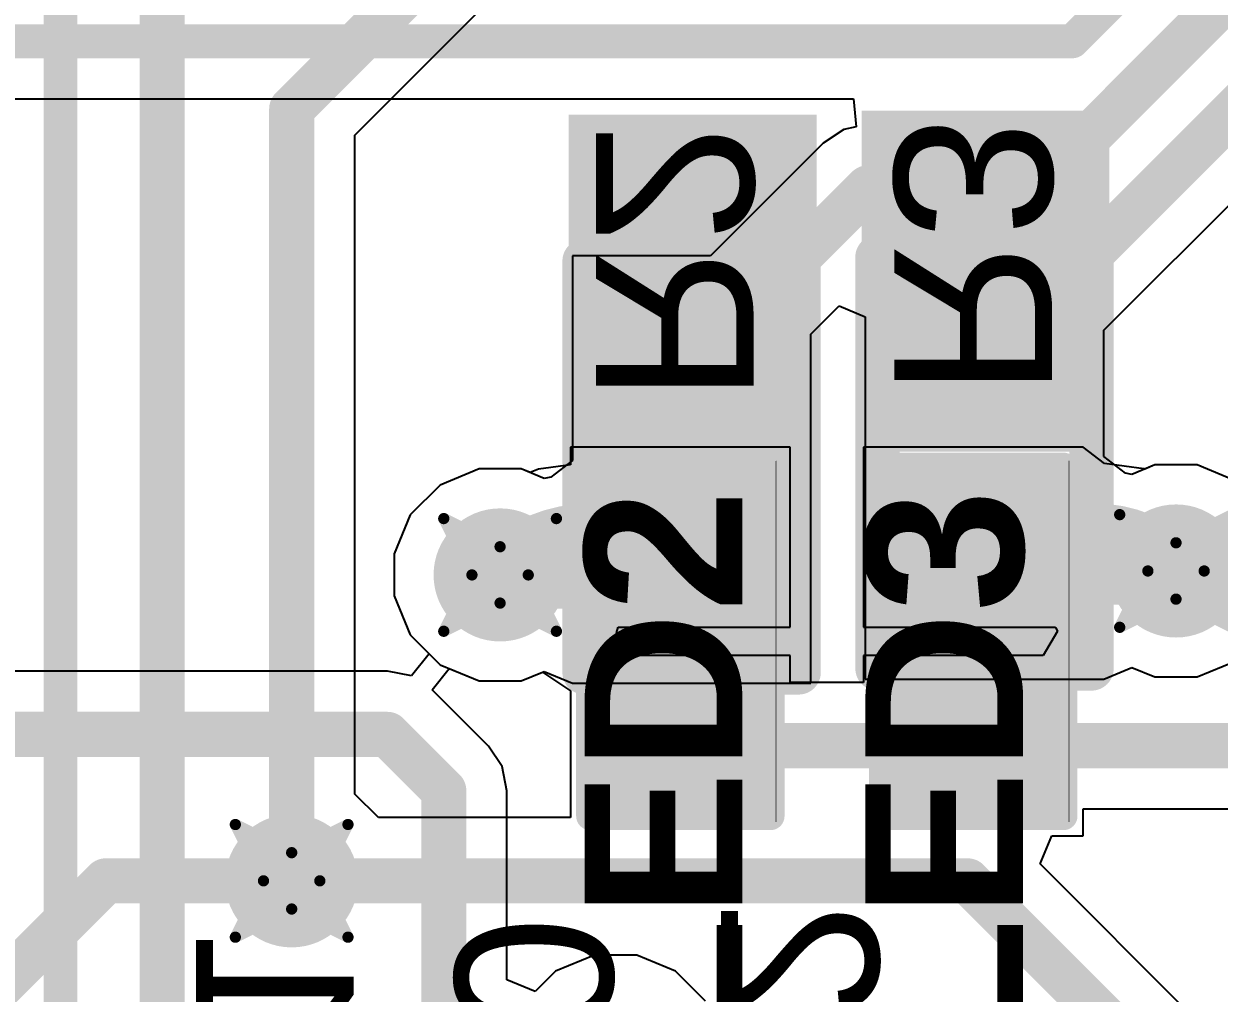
# Model space of a CAD drawing. Header units: inches. Extents: x -8 to 386, y -12 to 64.
# Drawn here: x 15.66 to 21.05, y 8.56 to 12.93 of the extents above; entities that cross this region are included whole.
import ezdxf

# ---------------------------------------------------------------- set-up
doc = ezdxf.new("R2010")
doc.units = ezdxf.units.IN
for name, color, linetype in [('Board_outline', 216, 'Continuous'), ('Bottom Layer', 5, 'Continuous'), ('Bottom Overlay', 54, 'Continuous'), ('Bottom Paste', 16, 'Continuous'), ('Bottom Solder', 6, 'Continuous'), ('Drill Drawing', 1, 'Continuous'), ('Top Layer', 1, 'Continuous'), ('Top Overlay', 2, 'Continuous'), ('Top Paste', 8, 'Continuous'), ('Top Solder', 216, 'Continuous'), ('Via Holes', 16, 'Continuous')]:
    doc.layers.add(name, color=color, linetype=linetype)
doc.styles.add('Arial', font='', dxfattribs={"height": 0.2})
doc.styles.add('Arial_Bold', font='', dxfattribs={"height": 0.2})
doc.styles.get('Arial').set_extended_font_data('Arial')
doc.styles.get('Arial_Bold').set_extended_font_data('Arial', bold=True)

msp = doc.modelspace()

# ---------------------------------------------------------------- hatches: boundary and pattern name
at = {"layer": 'Bottom Layer'}
for points in [[(18.9357, 10.3886), (18.3007, 10.3886), (18.3007, 10.8458), (18.9357, 10.8458)], [(20.2565, 10.3886), (19.6215, 10.3886), (19.6215, 10.8458), (20.2565, 10.8458)], [(18.9357, 9.4488), (18.3007, 9.4488), (18.3007, 9.906), (18.9357, 9.906)], [(20.2565, 9.4488), (19.6215, 9.4488), (19.6215, 9.906), (20.2565, 9.906)]]:
    msp.add_hatch(color=5, dxfattribs=at).paths.add_polyline_path(points)
h = msp.add_hatch(color=5, dxfattribs=at)
edge = h.paths.add_edge_path()
edge.add_arc((17.8054, 10.447), 0.3, 0, 360)
h = msp.add_hatch(color=5, dxfattribs=at)
edge = h.paths.add_edge_path()
edge.add_arc((20.8534, 10.4648), 0.3, 0, 360)
h = msp.add_hatch(color=5, dxfattribs=at)
edge = h.paths.add_edge_path()
edge.add_arc((16.8656, 9.0678), 0.3, 0, 360)
at = {"layer": 'Bottom Paste'}
for points in [[(18.9357, 10.3886), (18.3007, 10.3886), (18.3007, 10.8458), (18.9357, 10.8458)], [(20.2565, 10.3886), (19.6215, 10.3886), (19.6215, 10.8458), (20.2565, 10.8458)], [(18.9357, 9.4488), (18.3007, 9.4488), (18.3007, 9.906), (18.9357, 9.906)], [(20.2565, 9.4488), (19.6215, 9.4488), (19.6215, 9.906), (20.2565, 9.906)]]:
    msp.add_hatch(color=16, dxfattribs=at).paths.add_polyline_path(points)
at = {"layer": 'Bottom Solder'}
for points in [[(19.0373, 10.287), (18.1991, 10.287), (18.1991, 10.9474), (19.0373, 10.9474)], [(20.3581, 10.287), (19.5199, 10.287), (19.5199, 10.9474), (20.3581, 10.9474)], [(19.0373, 9.3472), (18.1991, 9.3472), (18.1991, 10.0076), (19.0373, 10.0076)], [(20.3581, 9.3472), (19.5199, 9.3472), (19.5199, 10.0076), (20.3581, 10.0076)]]:
    msp.add_hatch(color=6, dxfattribs=at).paths.add_polyline_path(points)
at = {"layer": 'Top Layer'}
for points in [[(18.309, 11.087), (18.309, 11.707), (19.029, 11.707), (19.029, 11.087)], [(19.6298, 11.1048), (19.6298, 11.7248), (20.3498, 11.7248), (20.3498, 11.1048)], [(18.309, 10.137), (18.309, 10.757), (19.029, 10.757), (19.029, 10.137)], [(19.6298, 10.1548), (19.6298, 10.7748), (20.3498, 10.7748), (20.3498, 10.1548)]]:
    msp.add_hatch(color=1, dxfattribs=at).paths.add_polyline_path(points)
h = msp.add_hatch(color=1, dxfattribs=at)
edge = h.paths.add_edge_path()
edge.add_arc((17.8054, 10.447), 0.3, 0, 360)
h = msp.add_hatch(color=1, dxfattribs=at)
edge = h.paths.add_edge_path()
edge.add_arc((20.8534, 10.4648), 0.3, 0, 360)
h = msp.add_hatch(color=1, dxfattribs=at)
edge = h.paths.add_edge_path()
edge.add_arc((16.8656, 9.0678), 0.3, 0, 360)
at = {"layer": 'Top Overlay'}
for points in [[(19.2324, 11.8618), (19.2324, 12.5222), (18.1148, 12.5222), (18.1148, 11.8618)], [(20.553, 11.8796), (20.553, 12.54), (19.4354, 12.54), (19.4354, 11.8796)]]:
    msp.add_hatch(color=2, dxfattribs=at).paths.add_polyline_path(points)
at = {"layer": 'Top Paste'}
for points in [[(18.309, 11.087), (18.309, 11.707), (19.029, 11.707), (19.029, 11.087)], [(19.6298, 11.1048), (19.6298, 11.7248), (20.3498, 11.7248), (20.3498, 11.1048)], [(18.309, 10.137), (18.309, 10.757), (19.029, 10.757), (19.029, 10.137)], [(19.6298, 10.1548), (19.6298, 10.7748), (20.3498, 10.7748), (20.3498, 10.1548)]]:
    msp.add_hatch(color=8, dxfattribs=at).paths.add_polyline_path(points)
at = {"layer": 'Top Solder'}
for points in [[(18.2074, 10.9854), (18.2074, 11.8086), (19.1306, 11.8086), (19.1306, 10.9854)], [(19.5282, 11.0032), (19.5282, 11.8264), (20.4514, 11.8264), (20.4514, 11.0032)], [(18.2074, 10.0354), (18.2074, 10.8586), (19.1306, 10.8586), (19.1306, 10.0354)], [(19.5282, 10.0532), (19.5282, 10.8764), (20.4514, 10.8764), (20.4514, 10.0532)]]:
    msp.add_hatch(color=216, dxfattribs=at).paths.add_polyline_path(points)
at = {"layer": 'Via Holes'}
h = msp.add_hatch(color=7, dxfattribs=at)
edge = h.paths.add_edge_path()
edge.add_arc((17.8054, 10.447), 0.15, 0, 360)
h = msp.add_hatch(color=7, dxfattribs=at)
edge = h.paths.add_edge_path()
edge.add_arc((20.8534, 10.4648), 0.15, 0, 360)
h = msp.add_hatch(color=7, dxfattribs=at)
edge = h.paths.add_edge_path()
edge.add_arc((16.8656, 9.0678), 0.15, 0, 360)

# ---------------------------------------------------------------- linework, layer by layer
at = {"layer": 'Board_outline'}
msp.add_lwpolyline([(37.5368, 13.3604, 0.254, 0.254, 1), (-7.4632, 13.3604, 0.254, 0.254, 1)], format="xyseb", close=True, dxfattribs=at)
at = {"layer": 'Bottom Layer'}
for p, q in [((17.1505, 12.4296), (18.1912, 13.4703)), ((17.1505, 9.4586), (17.1505, 12.4296)), ((19.1135, 11.0236), (18.1229, 11.0236)), ((18.1229, 11.0236), (18.1229, 10.943)), ((19.1135, 10.2108), (19.1135, 11.0236)), ((20.4343, 11.0236), (19.4437, 11.0236)), ((19.4437, 11.0236), (19.4437, 10.2108)), ((20.5303, 10.9488), (20.4343, 11.0236)), ((20.4343, 11.0236), (20.4343, 11.0236)), ((20.4343, 11.0236), (20.4343, 11.0236)), ((18.1229, 10.943), (17.9784, 10.9239)), ((20.7075, 10.9255), (20.5303, 10.9488)), ((20.7584, 10.9426), (20.7123, 10.9235)), ((20.9484, 10.9426), (20.7584, 10.9426)), ((21.1241, 10.8699), (20.9484, 10.9426)), ((17.7104, 10.9248), (17.5347, 10.8521)), ((17.9004, 10.9248), (17.7104, 10.9248)), ((17.9405, 10.9082), (17.9004, 10.9248)), ((17.9784, 10.9239), (17.9405, 10.9082)), ((20.7123, 10.9235), (20.7075, 10.9255)), ((17.5347, 10.8521), (17.4003, 10.7177)), ((17.4003, 10.7177), (17.3276, 10.542)), ((17.3276, 10.542), (17.3276, 10.352)), ((17.3276, 10.352), (17.4003, 10.1763)), ((18.3303, 10.1864), (18.3381, 10.2108)), ((18.4052, 10.0838), (18.3303, 10.1864)), ((18.3381, 10.2108), (19.1135, 10.2108)), ((19.4437, 10.2108), (20.3073, 10.2108)), ((20.3186, 10.1932), (20.2541, 10.0838)), ((20.3073, 10.2108), (20.3096, 10.2094)), ((20.3096, 10.2094), (20.3186, 10.1932)), ((17.4003, 10.1763), (17.5347, 10.0419)), ((19.1135, 10.0838), (18.4052, 10.0838)), ((19.1135, 9.9623), (19.1135, 10.0838)), ((20.2541, 10.0838), (19.4437, 10.0838)), ((19.4437, 10.0838), (19.4437, 9.9623)), ((17.5347, 10.0419), (17.7104, 9.9692)), ((17.9004, 9.9692), (17.9959, 10.0087)), ((17.9959, 10.0087), (18.1229, 9.9239)), ((17.7104, 9.9692), (17.9004, 9.9692)), ((18.1229, 9.9239), (18.1229, 9.3527)), ((19.4437, 9.9623), (19.1135, 9.9623)), ((17.2564, 9.3527), (17.1505, 9.4586)), ((20.4343, 9.271), (20.4343, 9.3925)), ((20.4343, 9.3925), (23.4786, 9.3925)), ((18.1229, 9.3527), (17.2564, 9.3527)), ((20.2403, 9.144), (20.2929, 9.271)), ((20.2929, 9.271), (20.4343, 9.271)), ((20.9278, 8.4564), (20.2403, 9.144))]:
    msp.add_line(p, q, dxfattribs=at)
for points in [[(16.8656, 12.5476, 0.2032, 0.2032, 0), (20.066, 15.748, 0.2032, 0.2032, 0)], [(15.8232, 3.8618, 0.1524, 0.1524, 0), (15.8232, 13.2273, 0.1524, 0.1524, 0)], [(16.2814, 6.1341, 0.2032, 0.2032, 0), (16.2814, 13.1826, 0.2032, 0.2032, 0)], [(16.8656, 9.0678, 0.2032, 0.2032, 0), (16.8656, 12.5476, 0.2032, 0.2032, 0)], [(17.8054, 10.447, 0.3048, 0.3048, -0.198912), (18.2163, 10.6172, 0.3048, 0.3048, 0)], [(18.2163, 10.6172, 0.3048, 0.3048, 0), (18.6182, 10.6172, 0.3048, 0.3048, 0)], [(19.939, 10.6172, 0.3048, 0.3048, 0), (20.4855, 10.6172, 0.3048, 0.3048, 0)], [(20.4855, 10.6172, 0.3048, 0.3048, -0.198912), (20.8534, 10.4648, 0.3048, 0.3048, 0)], [(18.6182, 9.6774, 0.2032, 0.2032, 0), (19.939, 9.6774, 0.2032, 0.2032, 0)], [(19.939, 9.6774, 0.2032, 0.2032, 0), (23.5966, 9.6774, 0.2032, 0.2032, 0)], [(16.8656, 9.0678, 0.2032, 0.2032, 0), (19.9136, 9.0678, 0.2032, 0.2032, 0)], [(19.9136, 9.0678, 0.2032, 0.2032, 0), (20.7264, 8.255, 0.2032, 0.2032, 0)]]:
    msp.add_lwpolyline(points, format="xyseb", dxfattribs=at)
for points in [[(16.8148, 12.5476, 0.1016, 0.1016, 1), (16.9164, 12.5476, 0.1016, 0.1016, 1)], [(16.8148, 12.5476, 0.1016, 0.1016, 1), (16.9164, 12.5476, 0.1016, 0.1016, 1)], [(18.1401, 10.6172, 0.1524, 0.1524, 1), (18.2925, 10.6172, 0.1524, 0.1524, 1)], [(18.1401, 10.6172, 0.1524, 0.1524, 1), (18.2925, 10.6172, 0.1524, 0.1524, 1)], [(18.542, 10.6172, 0.1524, 0.1524, 1), (18.6944, 10.6172, 0.1524, 0.1524, 1)], [(19.8628, 10.6172, 0.1524, 0.1524, 1), (20.0152, 10.6172, 0.1524, 0.1524, 1)], [(20.4093, 10.6172, 0.1524, 0.1524, 1), (20.5617, 10.6172, 0.1524, 0.1524, 1)], [(20.4093, 10.6172, 0.1524, 0.1524, 1), (20.5617, 10.6172, 0.1524, 0.1524, 1)], [(17.7292, 10.447, 0.1524, 0.1524, 1), (17.8816, 10.447, 0.1524, 0.1524, 1)], [(20.7772, 10.4648, 0.1524, 0.1524, 1), (20.9296, 10.4648, 0.1524, 0.1524, 1)], [(18.5674, 9.6774, 0.1016, 0.1016, 1), (18.669, 9.6774, 0.1016, 0.1016, 1)], [(19.8882, 9.6774, 0.1016, 0.1016, 1), (19.9898, 9.6774, 0.1016, 0.1016, 1)], [(19.8882, 9.6774, 0.1016, 0.1016, 1), (19.9898, 9.6774, 0.1016, 0.1016, 1)], [(16.8148, 9.0678, 0.1016, 0.1016, 1), (16.9164, 9.0678, 0.1016, 0.1016, 1)], [(16.8148, 9.0678, 0.1016, 0.1016, 1), (16.9164, 9.0678, 0.1016, 0.1016, 1)], [(19.8628, 9.0678, 0.1016, 0.1016, 1), (19.9644, 9.0678, 0.1016, 0.1016, 1)], [(19.8628, 9.0678, 0.1016, 0.1016, 1), (19.9644, 9.0678, 0.1016, 0.1016, 1)]]:
    msp.add_lwpolyline(points, format="xyseb", close=True, dxfattribs=at)
at = {"layer": 'Bottom Overlay'}
for points in [[(18.2118, 10.9347, 0.127, 0.127, 0), (19.0246, 10.9347, 0.127, 0.127, 0)], [(18.2118, 9.3599, 0.127, 0.127, 0), (18.2118, 10.9347, 0.127, 0.127, 0)], [(19.0246, 9.3599, 0.127, 0.127, 0), (19.0246, 10.9347, 0.127, 0.127, 0)], [(19.5326, 10.9347, 0.127, 0.127, 0), (20.3454, 10.9347, 0.127, 0.127, 0)], [(19.5326, 9.3599, 0.127, 0.127, 0), (19.5326, 10.9347, 0.127, 0.127, 0)], [(20.3454, 9.3599, 0.127, 0.127, 0), (20.3454, 10.9347, 0.127, 0.127, 0)], [(19.05, 9.3345, 0.00323, 0.00323, 0), (19.05, 10.9601, 0.00323, 0.00323, 0)], [(20.3708, 9.3345, 0.00323, 0.00323, 0), (20.3708, 10.9601, 0.00323, 0.00323, 0)], [(18.2118, 9.3599, 0.127, 0.127, 0), (19.0246, 9.3599, 0.127, 0.127, 0)], [(19.5326, 9.3599, 0.127, 0.127, 0), (20.3454, 9.3599, 0.127, 0.127, 0)]]:
    msp.add_lwpolyline(points, format="xyseb", dxfattribs=at)
for points in [[(18.1801, 10.9347, 0.0635, 0.0635, 1), (18.2435, 10.9347, 0.0635, 0.0635, 1)], [(18.1801, 10.9347, 0.0635, 0.0635, 1), (18.2435, 10.9347, 0.0635, 0.0635, 1)], [(18.9929, 10.9347, 0.0635, 0.0635, 1), (19.0563, 10.9347, 0.0635, 0.0635, 1)], [(18.9929, 10.9347, 0.0635, 0.0635, 1), (19.0563, 10.9347, 0.0635, 0.0635, 1)], [(19.5008, 10.9347, 0.0635, 0.0635, 1), (19.5644, 10.9347, 0.0635, 0.0635, 1)], [(19.5008, 10.9347, 0.0635, 0.0635, 1), (19.5644, 10.9347, 0.0635, 0.0635, 1)], [(20.3136, 10.9347, 0.0635, 0.0635, 1), (20.3772, 10.9347, 0.0635, 0.0635, 1)], [(20.3136, 10.9347, 0.0635, 0.0635, 1), (20.3772, 10.9347, 0.0635, 0.0635, 1)], [(19.0492, 10.9601, 0.00161, 0.00161, 1), (19.0508, 10.9601, 0.00161, 0.00161, 1)], [(20.37, 10.9601, 0.00161, 0.00161, 1), (20.3716, 10.9601, 0.00161, 0.00161, 1)], [(18.1801, 9.3599, 0.0635, 0.0635, 1), (18.2435, 9.3599, 0.0635, 0.0635, 1)], [(18.1801, 9.3599, 0.0635, 0.0635, 1), (18.2435, 9.3599, 0.0635, 0.0635, 1)], [(18.9929, 9.3599, 0.0635, 0.0635, 1), (19.0563, 9.3599, 0.0635, 0.0635, 1)], [(18.9929, 9.3599, 0.0635, 0.0635, 1), (19.0563, 9.3599, 0.0635, 0.0635, 1)], [(19.5008, 9.3599, 0.0635, 0.0635, 1), (19.5644, 9.3599, 0.0635, 0.0635, 1)], [(19.5008, 9.3599, 0.0635, 0.0635, 1), (19.5644, 9.3599, 0.0635, 0.0635, 1)], [(20.3136, 9.3599, 0.0635, 0.0635, 1), (20.3772, 9.3599, 0.0635, 0.0635, 1)], [(20.3136, 9.3599, 0.0635, 0.0635, 1), (20.3772, 9.3599, 0.0635, 0.0635, 1)], [(19.0492, 9.3345, 0.00161, 0.00161, 1), (19.0508, 9.3345, 0.00161, 0.00161, 1)], [(20.37, 9.3345, 0.00161, 0.00161, 1), (20.3716, 9.3345, 0.00161, 0.00161, 1)]]:
    msp.add_lwpolyline(points, format="xyseb", close=True, dxfattribs=at)
at = {"layer": 'Drill Drawing'}
for points in [[(17.5514, 10.701, 0.0508, 0.0508, 0), (17.8054, 10.574, 0.0508, 0.0508, 0)], [(17.5514, 10.701, 0.0508, 0.0508, 0), (17.6784, 10.447, 0.0508, 0.0508, 0)], [(17.8054, 10.574, 0.0508, 0.0508, 0), (18.0594, 10.701, 0.0508, 0.0508, 0)], [(17.9324, 10.447, 0.0508, 0.0508, 0), (18.0594, 10.701, 0.0508, 0.0508, 0)], [(20.5994, 10.7188, 0.0508, 0.0508, 0), (20.8534, 10.5918, 0.0508, 0.0508, 0)], [(20.5994, 10.7188, 0.0508, 0.0508, 0), (20.7264, 10.4648, 0.0508, 0.0508, 0)], [(20.8534, 10.5918, 0.0508, 0.0508, 0), (21.1074, 10.7188, 0.0508, 0.0508, 0)], [(20.9804, 10.4648, 0.0508, 0.0508, 0), (21.1074, 10.7188, 0.0508, 0.0508, 0)], [(17.5514, 10.193, 0.0508, 0.0508, 0), (17.6784, 10.447, 0.0508, 0.0508, 0)], [(17.9324, 10.447, 0.0508, 0.0508, 0), (18.0594, 10.193, 0.0508, 0.0508, 0)], [(20.5994, 10.2108, 0.0508, 0.0508, 0), (20.7264, 10.4648, 0.0508, 0.0508, 0)], [(20.9804, 10.4648, 0.0508, 0.0508, 0), (21.1074, 10.2108, 0.0508, 0.0508, 0)], [(20.5994, 10.2108, 0.0508, 0.0508, 0), (20.8534, 10.3378, 0.0508, 0.0508, 0)], [(20.8534, 10.3378, 0.0508, 0.0508, 0), (21.1074, 10.2108, 0.0508, 0.0508, 0)], [(17.5514, 10.193, 0.0508, 0.0508, 0), (17.8054, 10.32, 0.0508, 0.0508, 0)], [(17.8054, 10.32, 0.0508, 0.0508, 0), (18.0594, 10.193, 0.0508, 0.0508, 0)], [(16.6116, 9.3218, 0.0508, 0.0508, 0), (16.8656, 9.1948, 0.0508, 0.0508, 0)], [(16.6116, 9.3218, 0.0508, 0.0508, 0), (16.7386, 9.0678, 0.0508, 0.0508, 0)], [(16.8656, 9.1948, 0.0508, 0.0508, 0), (17.1196, 9.3218, 0.0508, 0.0508, 0)], [(16.9926, 9.0678, 0.0508, 0.0508, 0), (17.1196, 9.3218, 0.0508, 0.0508, 0)], [(16.6116, 8.8138, 0.0508, 0.0508, 0), (16.7386, 9.0678, 0.0508, 0.0508, 0)], [(16.9926, 9.0678, 0.0508, 0.0508, 0), (17.1196, 8.8138, 0.0508, 0.0508, 0)], [(16.6116, 8.8138, 0.0508, 0.0508, 0), (16.8656, 8.9408, 0.0508, 0.0508, 0)], [(16.8656, 8.9408, 0.0508, 0.0508, 0), (17.1196, 8.8138, 0.0508, 0.0508, 0)]]:
    msp.add_lwpolyline(points, format="xyseb", dxfattribs=at)
for points in [[(17.5387, 10.701, 0.0254, 0.0254, 1), (17.5641, 10.701, 0.0254, 0.0254, 1)], [(17.5387, 10.701, 0.0254, 0.0254, 1), (17.5641, 10.701, 0.0254, 0.0254, 1)], [(18.0467, 10.701, 0.0254, 0.0254, 1), (18.0721, 10.701, 0.0254, 0.0254, 1)], [(18.0467, 10.701, 0.0254, 0.0254, 1), (18.0721, 10.701, 0.0254, 0.0254, 1)], [(20.5867, 10.7188, 0.0254, 0.0254, 1), (20.6121, 10.7188, 0.0254, 0.0254, 1)], [(20.5867, 10.7188, 0.0254, 0.0254, 1), (20.6121, 10.7188, 0.0254, 0.0254, 1)], [(17.7927, 10.574, 0.0254, 0.0254, 1), (17.8181, 10.574, 0.0254, 0.0254, 1)], [(17.7927, 10.574, 0.0254, 0.0254, 1), (17.8181, 10.574, 0.0254, 0.0254, 1)], [(20.8407, 10.5918, 0.0254, 0.0254, 1), (20.8661, 10.5918, 0.0254, 0.0254, 1)], [(20.8407, 10.5918, 0.0254, 0.0254, 1), (20.8661, 10.5918, 0.0254, 0.0254, 1)], [(17.6657, 10.447, 0.0254, 0.0254, 1), (17.6911, 10.447, 0.0254, 0.0254, 1)], [(17.6657, 10.447, 0.0254, 0.0254, 1), (17.6911, 10.447, 0.0254, 0.0254, 1)], [(17.9197, 10.447, 0.0254, 0.0254, 1), (17.9451, 10.447, 0.0254, 0.0254, 1)], [(17.9197, 10.447, 0.0254, 0.0254, 1), (17.9451, 10.447, 0.0254, 0.0254, 1)], [(20.7137, 10.4648, 0.0254, 0.0254, 1), (20.7391, 10.4648, 0.0254, 0.0254, 1)], [(20.7137, 10.4648, 0.0254, 0.0254, 1), (20.7391, 10.4648, 0.0254, 0.0254, 1)], [(20.9677, 10.4648, 0.0254, 0.0254, 1), (20.9931, 10.4648, 0.0254, 0.0254, 1)], [(20.9677, 10.4648, 0.0254, 0.0254, 1), (20.9931, 10.4648, 0.0254, 0.0254, 1)], [(20.8407, 10.3378, 0.0254, 0.0254, 1), (20.8661, 10.3378, 0.0254, 0.0254, 1)], [(20.8407, 10.3378, 0.0254, 0.0254, 1), (20.8661, 10.3378, 0.0254, 0.0254, 1)], [(17.7927, 10.32, 0.0254, 0.0254, 1), (17.8181, 10.32, 0.0254, 0.0254, 1)], [(17.7927, 10.32, 0.0254, 0.0254, 1), (17.8181, 10.32, 0.0254, 0.0254, 1)], [(17.5387, 10.193, 0.0254, 0.0254, 1), (17.5641, 10.193, 0.0254, 0.0254, 1)], [(17.5387, 10.193, 0.0254, 0.0254, 1), (17.5641, 10.193, 0.0254, 0.0254, 1)], [(18.0467, 10.193, 0.0254, 0.0254, 1), (18.0721, 10.193, 0.0254, 0.0254, 1)], [(18.0467, 10.193, 0.0254, 0.0254, 1), (18.0721, 10.193, 0.0254, 0.0254, 1)], [(20.5867, 10.2108, 0.0254, 0.0254, 1), (20.6121, 10.2108, 0.0254, 0.0254, 1)], [(20.5867, 10.2108, 0.0254, 0.0254, 1), (20.6121, 10.2108, 0.0254, 0.0254, 1)], [(16.5989, 9.3218, 0.0254, 0.0254, 1), (16.6243, 9.3218, 0.0254, 0.0254, 1)], [(16.5989, 9.3218, 0.0254, 0.0254, 1), (16.6243, 9.3218, 0.0254, 0.0254, 1)], [(17.1069, 9.3218, 0.0254, 0.0254, 1), (17.1323, 9.3218, 0.0254, 0.0254, 1)], [(17.1069, 9.3218, 0.0254, 0.0254, 1), (17.1323, 9.3218, 0.0254, 0.0254, 1)], [(16.8529, 9.1948, 0.0254, 0.0254, 1), (16.8783, 9.1948, 0.0254, 0.0254, 1)], [(16.8529, 9.1948, 0.0254, 0.0254, 1), (16.8783, 9.1948, 0.0254, 0.0254, 1)], [(16.7259, 9.0678, 0.0254, 0.0254, 1), (16.7513, 9.0678, 0.0254, 0.0254, 1)], [(16.7259, 9.0678, 0.0254, 0.0254, 1), (16.7513, 9.0678, 0.0254, 0.0254, 1)], [(16.9799, 9.0678, 0.0254, 0.0254, 1), (17.0053, 9.0678, 0.0254, 0.0254, 1)], [(16.9799, 9.0678, 0.0254, 0.0254, 1), (17.0053, 9.0678, 0.0254, 0.0254, 1)], [(16.8529, 8.9408, 0.0254, 0.0254, 1), (16.8783, 8.9408, 0.0254, 0.0254, 1)], [(16.8529, 8.9408, 0.0254, 0.0254, 1), (16.8783, 8.9408, 0.0254, 0.0254, 1)], [(16.5989, 8.8138, 0.0254, 0.0254, 1), (16.6243, 8.8138, 0.0254, 0.0254, 1)], [(16.5989, 8.8138, 0.0254, 0.0254, 1), (16.6243, 8.8138, 0.0254, 0.0254, 1)], [(17.1069, 8.8138, 0.0254, 0.0254, 1), (17.1323, 8.8138, 0.0254, 0.0254, 1)], [(17.1069, 8.8138, 0.0254, 0.0254, 1), (17.1323, 8.8138, 0.0254, 0.0254, 1)]]:
    msp.add_lwpolyline(points, format="xyseb", close=True, dxfattribs=at)
at = {"layer": 'Top Layer'}
for p, q in [((20.5276, 11.5497), (21.705, 12.7272)), ((15.3727, 12.5934), (19.3989, 12.5934)), ((19.3989, 12.5934), (19.4115, 12.4664)), ((19.355, 12.4552), (19.2626, 12.3934)), ((19.4115, 12.4664), (19.355, 12.4552)), ((19.2626, 12.3934), (18.7539, 11.8848)), ((19.2626, 12.3934), (19.2626, 12.3934)), ((18.7539, 11.8848), (18.1312, 11.8848)), ((18.1312, 11.8848), (18.1312, 10.9628)), ((19.2068, 11.5319), (19.3347, 11.6598)), ((19.3347, 11.6598), (19.452, 11.6112)), ((19.452, 11.6112), (19.452, 10.927)), ((20.5276, 10.9806), (20.5276, 11.5497)), ((19.2068, 10.9092), (19.2068, 11.5319)), ((18.1312, 10.9628), (18.0336, 10.8882)), ((20.6252, 10.906), (20.5276, 10.9806)), ((20.7584, 10.9426), (20.6546, 10.8996)), ((20.9484, 10.9426), (20.7584, 10.9426)), ((21.1241, 10.8699), (20.9484, 10.9426)), ((17.7104, 10.9248), (17.5347, 10.8521)), ((17.9004, 10.9248), (17.7104, 10.9248)), ((18.0042, 10.8818), (17.9004, 10.9248)), ((18.0336, 10.8882), (18.0042, 10.8818)), ((19.2068, 9.9592), (19.2068, 10.9092)), ((19.452, 10.927), (19.452, 9.977)), ((20.6546, 10.8996), (20.6252, 10.906)), ((17.5347, 10.8521), (17.4003, 10.7177)), ((17.4003, 10.7177), (17.3276, 10.542)), ((17.3276, 10.542), (17.3276, 10.352)), ((17.3276, 10.352), (17.4003, 10.1763)), ((17.4003, 10.1763), (17.4852, 10.0915)), ((17.4852, 10.0915), (17.4064, 9.9914)), ((17.4988, 9.9296), (17.5765, 10.0247)), ((17.5765, 10.0247), (17.7104, 9.9692)), ((20.5276, 9.977), (20.6546, 10.03)), ((20.6546, 10.03), (20.7584, 9.987)), ((20.9484, 9.987), (21.1241, 10.0597)), ((17.2974, 10.0131), (15.0876, 10.0131)), ((17.4064, 9.9914), (17.2974, 10.0131)), ((17.2974, 10.0131), (17.2974, 10.0131)), ((17.9004, 9.9692), (18.0042, 10.0122)), ((18.0042, 10.0122), (18.1312, 9.9592)), ((19.452, 9.977), (20.5276, 9.977)), ((20.5276, 9.977), (20.5276, 9.977)), ((20.7584, 9.987), (20.9484, 9.987)), ((17.7531, 9.6754), (17.4988, 9.9296)), ((17.7104, 9.9692), (17.9004, 9.9692)), ((18.1312, 9.9592), (18.1312, 9.9592)), ((18.1312, 9.9592), (19.2068, 9.9592)), ((17.8148, 9.583), (17.7531, 9.6754)), ((17.7531, 9.6754), (17.7531, 9.6754)), ((17.8365, 9.4739), (17.8148, 9.583)), ((17.8365, 8.6209), (17.8365, 9.4739)), ((17.8365, 9.4739), (17.8365, 9.4739)), ((18.2312, 8.7331), (18.0556, 8.6603)), ((18.4213, 8.7331), (18.2312, 8.7331)), ((18.5969, 8.6603), (18.4213, 8.7331)), ((18.0556, 8.6603), (17.9635, 8.5683)), ((18.7313, 8.5259), (18.5969, 8.6603)), ((17.9635, 8.5683), (17.8365, 8.6209))]:
    msp.add_line(p, q, dxfattribs=at)
for points in [[(20.3857, 12.8524, 0.1524, 0.1524, 0), (23.3575, 15.8242, 0.1524, 0.1524, 0)], [(20.2282, 12.192, 0.2032, 0.2032, 0), (22.057, 14.0208, 0.2032, 0.2032, 0)], [(19.9898, 11.4148, 0.2032, 0.2032, 0), (21.5036, 12.9286, 0.2032, 0.2032, 0)], [(15.2654, 12.8524, 0.1524, 0.1524, 0), (18.9445, 12.8524, 0.1524, 0.1524, 0)], [(18.9445, 12.8524, 0.1524, 0.1524, 0), (20.3857, 12.8524, 0.1524, 0.1524, 0)], [(18.669, 11.397, 0.2032, 0.2032, 0), (19.464, 12.192, 0.2032, 0.2032, 0)], [(19.464, 12.192, 0.2032, 0.2032, 0), (20.2282, 12.192, 0.2032, 0.2032, 0)], [(17.8054, 10.447, 0.3048, 0.3048, 0), (18.669, 10.447, 0.3048, 0.3048, 0)], [(19.9898, 10.4648, 0.3048, 0.3048, 0), (20.8534, 10.4648, 0.3048, 0.3048, 0)], [(15.0876, 9.7282, 0.2032, 0.2032, 0), (17.2974, 9.7282, 0.2032, 0.2032, 0)], [(17.2974, 9.7282, 0.2032, 0.2032, 0), (17.5517, 9.4739, 0.2032, 0.2032, 0)], [(17.5517, 7.6624, 0.2032, 0.2032, 0), (17.5517, 9.4739, 0.2032, 0.2032, 0)], [(14.2614, 7.3018, 0.2032, 0.2032, 0), (16.0274, 9.0678, 0.2032, 0.2032, 0)], [(16.0274, 9.0678, 0.2032, 0.2032, 0), (16.8656, 9.0678, 0.2032, 0.2032, 0)]]:
    msp.add_lwpolyline(points, format="xyseb", dxfattribs=at)
for points in [[(18.9064, 12.8524, 0.0762, 0.0762, 1), (18.9826, 12.8524, 0.0762, 0.0762, 1)], [(18.9064, 12.8524, 0.0762, 0.0762, 1), (18.9826, 12.8524, 0.0762, 0.0762, 1)], [(20.3476, 12.8524, 0.0762, 0.0762, 1), (20.4238, 12.8524, 0.0762, 0.0762, 1)], [(20.3476, 12.8524, 0.0762, 0.0762, 1), (20.4238, 12.8524, 0.0762, 0.0762, 1)], [(19.4132, 12.192, 0.1016, 0.1016, 1), (19.5148, 12.192, 0.1016, 0.1016, 1)], [(19.4132, 12.192, 0.1016, 0.1016, 1), (19.5148, 12.192, 0.1016, 0.1016, 1)], [(20.1774, 12.192, 0.1016, 0.1016, 1), (20.279, 12.192, 0.1016, 0.1016, 1)], [(20.1774, 12.192, 0.1016, 0.1016, 1), (20.279, 12.192, 0.1016, 0.1016, 1)], [(18.6182, 11.397, 0.1016, 0.1016, 1), (18.7198, 11.397, 0.1016, 0.1016, 1)], [(19.939, 11.4148, 0.1016, 0.1016, 1), (20.0406, 11.4148, 0.1016, 0.1016, 1)], [(17.7292, 10.447, 0.1524, 0.1524, 1), (17.8816, 10.447, 0.1524, 0.1524, 1)], [(18.5928, 10.447, 0.1524, 0.1524, 1), (18.7452, 10.447, 0.1524, 0.1524, 1)], [(19.9136, 10.4648, 0.1524, 0.1524, 1), (20.066, 10.4648, 0.1524, 0.1524, 1)], [(20.7772, 10.4648, 0.1524, 0.1524, 1), (20.9296, 10.4648, 0.1524, 0.1524, 1)], [(17.2466, 9.7282, 0.1016, 0.1016, 1), (17.3482, 9.7282, 0.1016, 0.1016, 1)], [(17.2466, 9.7282, 0.1016, 0.1016, 1), (17.3482, 9.7282, 0.1016, 0.1016, 1)], [(17.5009, 9.4739, 0.1016, 0.1016, 1), (17.6025, 9.4739, 0.1016, 0.1016, 1)], [(17.5009, 9.4739, 0.1016, 0.1016, 1), (17.6025, 9.4739, 0.1016, 0.1016, 1)], [(15.9766, 9.0678, 0.1016, 0.1016, 1), (16.0782, 9.0678, 0.1016, 0.1016, 1)], [(15.9766, 9.0678, 0.1016, 0.1016, 1), (16.0782, 9.0678, 0.1016, 0.1016, 1)], [(16.8148, 9.0678, 0.1016, 0.1016, 1), (16.9164, 9.0678, 0.1016, 0.1016, 1)]]:
    msp.add_lwpolyline(points, format="xyseb", close=True, dxfattribs=at)
at = {"layer": 'Top Overlay'}
for points in [[(19.5072, 11.8796, 0.2, 0.2, 0), (20.4724, 11.8796, 0.2, 0.2, 0)], [(19.5072, 10.0254, 0.2, 0.2, 0), (19.5072, 11.8796, 0.2, 0.2, 0)], [(20.4724, 10.0254, 0.2, 0.2, 0), (20.4724, 11.8796, 0.2, 0.2, 0)], [(18.1864, 11.8618, 0.2, 0.2, 0), (19.1516, 11.8618, 0.2, 0.2, 0)], [(18.1864, 10.0076, 0.2, 0.2, 0), (18.1864, 11.8618, 0.2, 0.2, 0)], [(19.1516, 10.0076, 0.2, 0.2, 0), (19.1516, 11.8618, 0.2, 0.2, 0)], [(18.1864, 10.0076, 0.2, 0.2, 0), (19.1516, 10.0076, 0.2, 0.2, 0)], [(19.5072, 10.0254, 0.2, 0.2, 0), (20.4724, 10.0254, 0.2, 0.2, 0)]]:
    msp.add_lwpolyline(points, format="xyseb", dxfattribs=at)
for points in [[(19.4572, 11.8796, 0.1, 0.1, 1), (19.5572, 11.8796, 0.1, 0.1, 1)], [(19.4572, 11.8796, 0.1, 0.1, 1), (19.5572, 11.8796, 0.1, 0.1, 1)], [(20.4224, 11.8796, 0.1, 0.1, 1), (20.5224, 11.8796, 0.1, 0.1, 1)], [(20.4224, 11.8796, 0.1, 0.1, 1), (20.5224, 11.8796, 0.1, 0.1, 1)], [(18.1364, 11.8618, 0.1, 0.1, 1), (18.2364, 11.8618, 0.1, 0.1, 1)], [(18.1364, 11.8618, 0.1, 0.1, 1), (18.2364, 11.8618, 0.1, 0.1, 1)], [(19.1016, 11.8618, 0.1, 0.1, 1), (19.2016, 11.8618, 0.1, 0.1, 1)], [(19.1016, 11.8618, 0.1, 0.1, 1), (19.2016, 11.8618, 0.1, 0.1, 1)], [(18.1364, 10.0076, 0.1, 0.1, 1), (18.2364, 10.0076, 0.1, 0.1, 1)], [(18.1364, 10.0076, 0.1, 0.1, 1), (18.2364, 10.0076, 0.1, 0.1, 1)], [(19.1016, 10.0076, 0.1, 0.1, 1), (19.2016, 10.0076, 0.1, 0.1, 1)], [(19.1016, 10.0076, 0.1, 0.1, 1), (19.2016, 10.0076, 0.1, 0.1, 1)], [(19.4572, 10.0254, 0.1, 0.1, 1), (19.5572, 10.0254, 0.1, 0.1, 1)], [(19.4572, 10.0254, 0.1, 0.1, 1), (19.5572, 10.0254, 0.1, 0.1, 1)], [(20.4224, 10.0254, 0.1, 0.1, 1), (20.5224, 10.0254, 0.1, 0.1, 1)], [(20.4224, 10.0254, 0.1, 0.1, 1), (20.5224, 10.0254, 0.1, 0.1, 1)]]:
    msp.add_lwpolyline(points, format="xyseb", close=True, dxfattribs=at)

# ---------------------------------------------------------------- texts
at = {"layer": 'Bottom Overlay', "style": 'Arial', "text_generation_flag": 2}
for s, p in [('R3', (19.5835, 11.2439)), ('R2', (18.2373, 11.2185)), ('R12', (18.8009, 7.1591)), ('R10', (17.6023, 7.0869)), ('R11', (16.4339, 7.0276))]:
    msp.add_text(s, height=0.7112, rotation=270, dxfattribs=at).set_placement(p)
at = {"layer": 'Top Overlay', "style": 'Arial_Bold'}
for s, p in [('LED2', (18.8975, 8.2929)), ('LED3', (20.1633, 8.2929))]:
    msp.add_text(s, height=0.7112, rotation=90, dxfattribs=at).set_placement(p)

doc.saveas('drawing.dxf')
